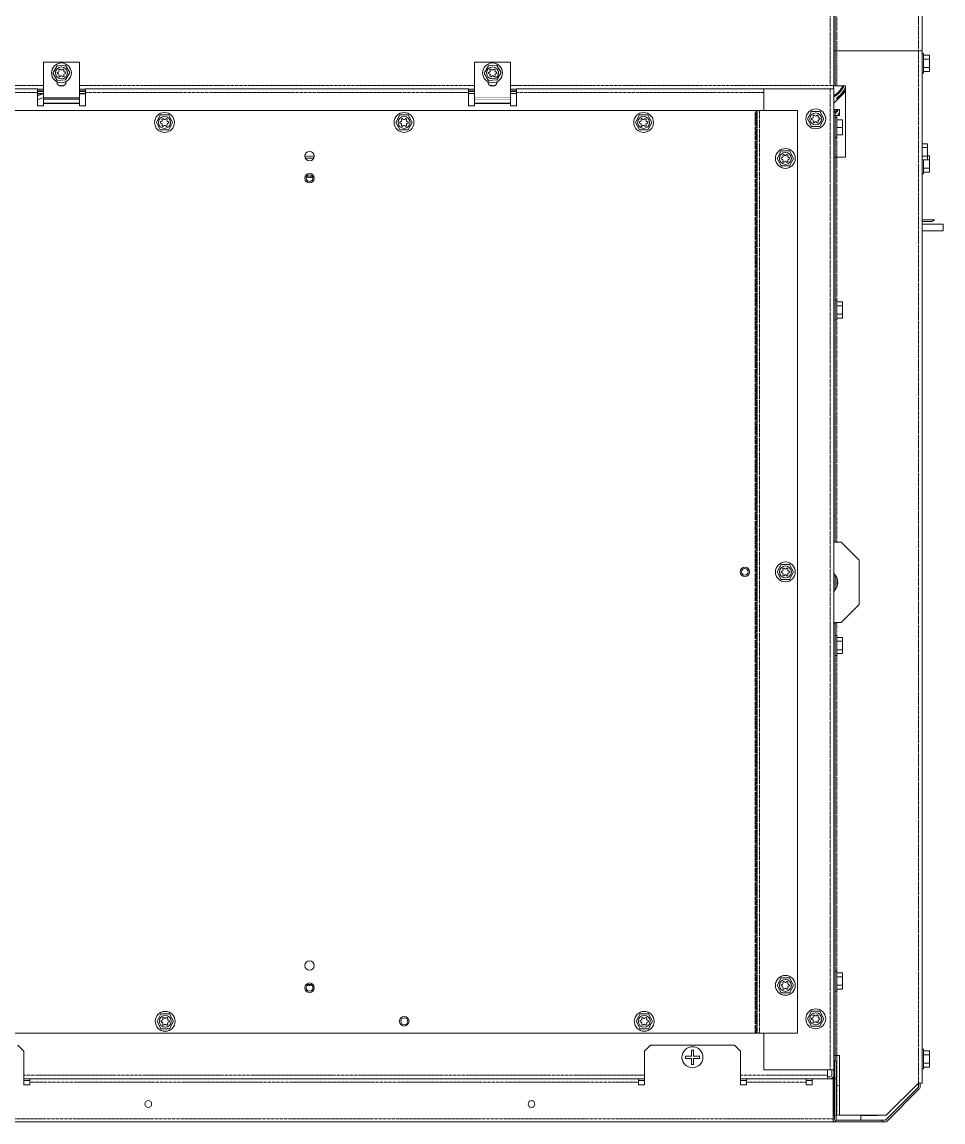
# Model space of a CAD drawing. Header units: millimetres. Extents: x 60499 to 556746, y 248297 to 497145.
# Drawn here: x 281040 to 297187, y 422627 to 441900 of the extents above; entities that cross this region are included whole.
import ezdxf

# ---------------------------------------------------------------- set-up
doc = ezdxf.new("R2010")
doc.units = ezdxf.units.MM
doc.linetypes.add('PHANTOM', pattern=[20, 10, -2, 2, -2, 2, -2])

msp = doc.modelspace()

# ---------------------------------------------------------------- linework, layer by layer
at = {"color": 7, "linetype": 'PHANTOM', "lineweight": 13, "ltscale": 0.03937}
for p, q in [((296759, 457817), (296759, 441393)), ((295327, 441393), (295327, 443842)), ((295210, 440787), (295210, 442222)), ((296759, 441393), (296759, 423310)), ((281417, 440787), (277976, 440787)), ((288976, 440787), (282047, 440787)), ((295210, 440787), (289605, 440787)), ((281312, 440665), (277976, 440665)), ((288871, 440665), (282152, 440665)), ((294046, 440665), (289710, 440665)), ((295209, 440728), (295209, 423541)), ((293891, 440350), (293891, 424181)), ((293910, 440350), (293910, 424181)), ((293929, 424181), (293929, 440350)), ((293971, 424181), (293971, 440350)), ((295327, 436996), (295327, 439530)), ((295327, 432784), (295327, 436711)), ((295327, 425239), (295327, 430833)), ((295327, 423794), (295327, 424953)), ((295323, 423794), (295323, 422741)), ((281072, 423448), (291956, 423448)), ((293635, 423448), (295160, 423448)), ((281177, 423326), (291851, 423326)), ((293740, 423326), (294790, 423326)), ((277481, 422683), (295259, 422683))]:
    msp.add_line(p, q, dxfattribs=at)
at = {"color": 7, "lineweight": 13, "ltscale": 0.03937}
for p, q in [((296821, 457817), (296821, 441492)), ((295272, 440784), (295272, 442225)), ((295298, 441386), (295298, 442295)), ((295327, 441393), (296759, 441393)), ((296821, 441393), (296821, 423310)), ((295478, 439530), (295478, 440784)), ((281312, 440727), (277976, 440727)), ((288871, 440727), (282152, 440727)), ((294046, 440727), (289710, 440727)), ((294046, 440728), (295209, 440728)), ((295271, 440728), (295271, 423541)), ((278474, 440350), (293891, 440350)), ((293971, 440350), (294635, 440350)), ((294635, 440350), (294635, 424181)), ((295298, 440263), (295298, 439528)), ((295298, 433242), (295298, 439530)), ((295719, 431693), (295719, 432469)), ((295298, 423794), (295298, 431353)), ((278474, 424181), (293891, 424181)), ((293971, 424181), (294635, 424181)), ((293530, 423971), (292061, 423971)), ((295373, 423794), (295373, 422744)), ((295209, 423541), (294046, 423541)), ((281072, 423385), (291956, 423385)), ((281177, 423383), (291851, 423383)), ((293635, 423385), (295160, 423385)), ((293740, 423383), (294790, 423383)), ((295259, 422683), (295259, 423383)), ((295267, 423426), (295267, 422741)), ((296759, 423310), (296192, 422744)), ((296183, 422665), (296750, 423231)), ((296205, 422643), (296771, 423210)), ((295373, 422744), (296192, 422744)), ((277481, 422627), (295259, 422627)), ((295259, 422627), (296116, 422627)), ((295309, 422657), (296116, 422657))]:
    msp.add_line(p, q, dxfattribs=at)
at = {"color": 7, "lineweight": 13, "ltscale": 0.000762}
for p, q in [((295272, 441393), (295298, 441393)), ((296822, 441350), (296847, 441350)), ((296822, 441002), (296847, 441002)), ((295299, 440227), (295324, 440227)), ((295299, 439879), (295324, 439879)), ((296822, 439237), (296847, 439237)), ((295298, 437027), (295324, 437027)), ((295298, 436680), (295324, 436680)), ((295298, 431149), (295324, 431149)), ((295298, 430802), (295324, 430802)), ((295298, 425270), (295324, 425270)), ((295298, 424922), (295324, 424922)), ((296822, 423904), (296847, 423904)), ((296822, 423557), (296847, 423557))]:
    msp.add_line(p, q, dxfattribs=at)
at = {"color": 7, "lineweight": 13, "ltscale": 0.018125}
msp.add_line((295298, 440784), (295298, 441393), dxfattribs=at)
at = {"color": 7, "lineweight": 13, "ltscale": 0.000873}
msp.add_line((295327, 441393), (295298, 441393), dxfattribs=at)
at = {"color": 7, "linetype": 'PHANTOM', "lineweight": 13, "ltscale": 0.018125}
msp.add_line((295327, 440784), (295327, 441393), dxfattribs=at)
at = {"color": 7, "lineweight": 13, "ltscale": 0.001865}
for p, q in [((296759, 441393), (296821, 441393)), ((281312, 440727), (281312, 440665)), ((282152, 440727), (282152, 440665)), ((288871, 440727), (288871, 440665)), ((289710, 440727), (289710, 440665)), ((295209, 440728), (295271, 440728)), ((295160, 423385), (295160, 423448)), ((295209, 423541), (295271, 423541)), ((296821, 423310), (296759, 423310))]:
    msp.add_line(p, q, dxfattribs=at)
at = {"color": 7, "lineweight": 13, "ltscale": 0.0025}
for p, q in [((296821, 441408), (296821, 441492)), ((296821, 441492), (296821, 441408))]:
    msp.add_line(p, q, dxfattribs=at)
at = {"color": 7, "lineweight": 13, "ltscale": 0.000936}
msp.add_line((296821, 441492), (296821, 441460), dxfattribs=at)
at = {"color": 7, "lineweight": 13, "ltscale": 0.00065}
for p, q in [((296821, 441386), (296821, 441408)), ((296821, 441408), (296821, 441386)), ((295345, 440368), (295345, 440346))]:
    msp.add_line(p, q, dxfattribs=at)
at = {"color": 7, "lineweight": 13, "ltscale": 3e-06}
msp.add_line((296821, 441386), (296821, 441386), dxfattribs=at)
at = {"color": 7, "lineweight": 13, "ltscale": 0.018535}
for p, q in [((281417, 441195), (281417, 440572)), ((282047, 441195), (282047, 440572))]:
    msp.add_line(p, q, dxfattribs=at)
at = {"color": 7, "lineweight": 13, "ltscale": 0.01875}
for p, q in [((281417, 441195), (282047, 441195)), ((288976, 441195), (289605, 441195))]:
    msp.add_line(p, q, dxfattribs=at)
at = {"color": 7, "lineweight": 13, "ltscale": 0.018546}
for p, q in [((288976, 441195), (288976, 440572)), ((289605, 441195), (289605, 440572))]:
    msp.add_line(p, q, dxfattribs=at)
at = {"color": 7, "lineweight": 13, "ltscale": 1.3e-05}
for p, q in [((296822, 441324), (296821, 441324)), ((296822, 441282), (296821, 441282)), ((296822, 441281), (296821, 441281)), ((296821, 441245), (296822, 441245)), ((296822, 441176), (296821, 441176)), ((296821, 441155), (296822, 441155)), ((296822, 441101), (296821, 441101)), ((296822, 441071), (296821, 441071)), ((296821, 441065), (296822, 441065)), ((296822, 441028), (296821, 441028)), ((296822, 439411), (296821, 439411)), ((296821, 439390), (296822, 439390)), ((296822, 439336), (296821, 439336)), ((296822, 439306), (296821, 439306)), ((296821, 439300), (296822, 439300)), ((296822, 439263), (296821, 439263)), ((296822, 423878), (296821, 423878)), ((296822, 423836), (296821, 423836)), ((296822, 423835), (296821, 423835)), ((296821, 423799), (296822, 423799)), ((296822, 423730), (296821, 423730)), ((296821, 423709), (296822, 423709)), ((296822, 423656), (296821, 423656)), ((296822, 423626), (296821, 423626)), ((296821, 423620), (296822, 423620)), ((296822, 423583), (296821, 423583))]:
    msp.add_line(p, q, dxfattribs=at)
at = {"color": 7, "lineweight": 13, "ltscale": 0.001516}
for p, q in [((296822, 441350), (296822, 441299)), ((296822, 441053), (296822, 441002)), ((295299, 440227), (295299, 440176)), ((295299, 439930), (295299, 439879)), ((296822, 439288), (296822, 439237)), ((295298, 437027), (295298, 436976)), ((295298, 436730), (295298, 436680)), ((295298, 431149), (295298, 431098)), ((295298, 430853), (295298, 430802)), ((295298, 425270), (295298, 425219)), ((295298, 424973), (295298, 424922)), ((296822, 423904), (296822, 423853)), ((296822, 423607), (296822, 423557))]:
    msp.add_line(p, q, dxfattribs=at)
at = {"color": 7, "lineweight": 13, "ltscale": 0.003659}
for p, q in [((296822, 441299), (296822, 441176)), ((296822, 441176), (296822, 441053)), ((295299, 440176), (295299, 440053)), ((295299, 440053), (295299, 439930)), ((296822, 439411), (296822, 439288)), ((295298, 436976), (295298, 436853)), ((295298, 436853), (295298, 436730)), ((295298, 431098), (295298, 430975)), ((295298, 430975), (295298, 430853)), ((295298, 425219), (295298, 425096)), ((295298, 425096), (295298, 424973)), ((296822, 423853), (296822, 423730)), ((296822, 423730), (296822, 423607))]:
    msp.add_line(p, q, dxfattribs=at)
at = {"color": 7, "lineweight": 13, "ltscale": 0.005175}
for p, q in [((296847, 441350), (296847, 441176)), ((296847, 441002), (296847, 441176)), ((296847, 439411), (296847, 439237)), ((295324, 437027), (295324, 436853)), ((295324, 436680), (295324, 436853)), ((295324, 431149), (295324, 430975)), ((295324, 430802), (295324, 430975)), ((295324, 425270), (295324, 425096)), ((295324, 424922), (295324, 425096)), ((296847, 423904), (296847, 423730)), ((296847, 423557), (296847, 423730))]:
    msp.add_line(p, q, dxfattribs=at)
at = {"color": 7, "lineweight": 13, "ltscale": 0.003}
for p, q in [((296847, 441319), (296948, 441319)), ((296847, 441250), (296948, 441250)), ((296847, 441102), (296948, 441102)), ((296847, 441033), (296948, 441033)), ((295324, 440184), (295425, 440184)), ((295324, 440053), (295425, 440053)), ((295324, 439922), (295425, 439922)), ((296847, 439337), (296948, 439337)), ((296847, 439268), (296948, 439268)), ((295324, 436996), (295425, 436996)), ((295324, 436927), (295425, 436927)), ((295324, 436779), (295425, 436779)), ((295324, 436711), (295425, 436711)), ((295324, 431118), (295425, 431118)), ((295324, 431049), (295425, 431049)), ((295324, 430901), (295425, 430901)), ((295324, 430833), (295425, 430833)), ((295324, 425239), (295425, 425239)), ((295324, 425170), (295425, 425170)), ((295324, 425022), (295425, 425022)), ((295324, 424953), (295425, 424953)), ((296847, 423873), (296948, 423873)), ((296847, 423804), (296948, 423804)), ((296847, 423656), (296948, 423656)), ((296847, 423588), (296948, 423588))]:
    msp.add_line(p, q, dxfattribs=at)
at = {"color": 7, "lineweight": 13, "ltscale": 0.002048}
for p, q in [((296948, 441319), (296948, 441250)), ((296948, 441102), (296948, 441033)), ((296915, 439768), (296915, 439700)), ((296915, 439552), (296915, 439483)), ((296948, 439553), (296948, 439485)), ((296948, 439337), (296948, 439268)), ((295425, 436996), (295425, 436927)), ((295425, 436779), (295425, 436711)), ((295425, 431118), (295425, 431049)), ((295425, 430901), (295425, 430833)), ((295425, 425239), (295425, 425170)), ((295425, 425022), (295425, 424953)), ((296948, 423873), (296948, 423804)), ((296948, 423656), (296948, 423588))]:
    msp.add_line(p, q, dxfattribs=at)
at = {"color": 7, "lineweight": 13, "ltscale": 0.004405}
for p, q in [((296948, 441250), (296948, 441102)), ((281658, 441130), (281582, 441003)), ((281582, 441003), (281659, 440877)), ((281806, 441140), (281658, 441130)), ((281882, 441013), (281806, 441140)), ((281806, 440886), (281882, 441013)), ((289216, 441130), (289140, 441004)), ((289140, 441004), (289217, 440877)), ((289364, 441140), (289216, 441130)), ((289441, 441013), (289364, 441140)), ((289365, 440886), (289441, 441013)), ((281659, 440877), (281806, 440886)), ((289217, 440877), (289365, 440886)), ((283465, 440271), (283397, 440140)), ((283613, 440271), (283465, 440271)), ((283682, 440140), (283613, 440271)), ((287664, 440271), (287596, 440140)), ((287812, 440271), (287664, 440271)), ((287881, 440140), (287812, 440271)), ((291864, 440271), (291795, 440140)), ((292012, 440271), (291864, 440271)), ((292080, 440140), (292012, 440271)), ((294882, 440333), (294813, 440202)), ((295030, 440333), (294882, 440333)), ((295099, 440202), (295030, 440333)), ((283397, 440140), (283465, 440009)), ((283613, 440009), (283682, 440140)), ((287596, 440140), (287664, 440009)), ((287812, 440009), (287881, 440140)), ((291795, 440140), (291864, 440009)), ((292012, 440009), (292080, 440140)), ((294813, 440202), (294882, 440071)), ((294882, 440071), (295030, 440071)), ((295030, 440071), (295099, 440202)), ((283465, 440009), (283613, 440009)), ((287664, 440009), (287812, 440009)), ((291864, 440009), (292012, 440009)), ((294349, 439641), (294281, 439510)), ((294497, 439641), (294349, 439641)), ((294566, 439510), (294497, 439641)), ((296915, 439700), (296915, 439552)), ((294281, 439510), (294349, 439379)), ((294497, 439379), (294566, 439510)), ((296948, 439485), (296948, 439337)), ((294349, 439379), (294497, 439379)), ((295425, 436927), (295425, 436779)), ((294349, 432396), (294281, 432265)), ((294497, 432396), (294349, 432396)), ((294566, 432265), (294497, 432396)), ((294281, 432265), (294349, 432134)), ((294349, 432134), (294497, 432134)), ((294497, 432134), (294566, 432265)), ((295425, 431049), (295425, 430901)), ((295425, 425170), (295425, 425022)), ((294349, 425152), (294281, 425021)), ((294281, 425021), (294349, 424890)), ((294497, 425152), (294349, 425152)), ((294566, 425021), (294497, 425152)), ((294497, 424890), (294566, 425021)), ((294349, 424890), (294497, 424890)), ((283477, 424522), (283408, 424391)), ((283625, 424522), (283477, 424522)), ((283694, 424391), (283625, 424522)), ((291875, 424522), (291806, 424391)), ((292023, 424522), (291875, 424522)), ((292092, 424391), (292023, 424522)), ((294882, 424566), (294813, 424435)), ((294813, 424435), (294882, 424304)), ((295030, 424566), (294882, 424566)), ((295099, 424435), (295030, 424566)), ((295030, 424304), (295099, 424435)), ((283408, 424391), (283477, 424260)), ((283477, 424260), (283625, 424260)), ((283625, 424260), (283694, 424391)), ((291806, 424391), (291875, 424260)), ((291875, 424260), (292023, 424260)), ((292023, 424260), (292092, 424391)), ((294882, 424304), (295030, 424304)), ((296948, 423804), (296948, 423656))]:
    msp.add_line(p, q, dxfattribs=at)
at = {"color": 7, "linetype": 'PHANTOM', "lineweight": 13, "ltscale": 0.002525}
msp.add_line((281774, 440787), (281690, 440787), dxfattribs=at)
at = {"color": 7, "linetype": 'PHANTOM', "lineweight": 13, "ltscale": 0.002512}
msp.add_line((289333, 440787), (289248, 440787), dxfattribs=at)
at = {"color": 7, "lineweight": 13, "ltscale": 0.001781}
for p, q in [((295210, 440787), (295269, 440783)), ((296758, 423250), (296758, 423310))]:
    msp.add_line(p, q, dxfattribs=at)
at = {"color": 7, "lineweight": 13, "ltscale": 7.6e-05}
msp.add_line((295269, 440783), (295269, 440785), dxfattribs=at)
at = {"color": 7, "lineweight": 13, "ltscale": 0.000852}
msp.add_line((295298, 440784), (295269, 440784), dxfattribs=at)
at = {"color": 7, "lineweight": 13, "ltscale": 4.8e-05}
msp.add_line((295269, 440784), (295271, 440784), dxfattribs=at)
at = {"color": 7, "lineweight": 13, "ltscale": 0.001639}
msp.add_line((295269, 440783), (295269, 440728), dxfattribs=at)
at = {"color": 7, "lineweight": 13, "ltscale": 4.2e-05}
msp.add_line((295272, 440784), (295271, 440784), dxfattribs=at)
at = {"color": 7, "lineweight": 13, "ltscale": 0.000865}
msp.add_line((295327, 440784), (295298, 440784), dxfattribs=at)
at = {"color": 7, "lineweight": 13, "ltscale": 1e-05}
for p, q in [((295298, 440784), (295298, 440784)), ((295298, 433242), (295298, 433242)), ((295298, 431353), (295298, 431353))]:
    msp.add_line(p, q, dxfattribs=at)
at = {"color": 7, "lineweight": 13, "ltscale": 0.004475}
for p, q in [((295327, 440784), (295478, 440784)), ((295478, 439530), (295327, 439530))]:
    msp.add_line(p, q, dxfattribs=at)
at = {"color": 7, "lineweight": 13, "ltscale": 0.003125}
for p, q in [((281417, 440725), (281312, 440725)), ((281417, 440694), (281312, 440694)), ((281417, 440681), (281312, 440681)), ((281312, 440647), (281417, 440647)), ((282152, 440725), (282047, 440725)), ((282152, 440694), (282047, 440694)), ((282152, 440681), (282047, 440681)), ((282047, 440647), (282152, 440647)), ((282152, 440641), (282047, 440641)), ((288976, 440725), (288871, 440725)), ((288871, 440694), (288976, 440694)), ((288976, 440681), (288871, 440681)), ((288871, 440647), (288976, 440647)), ((289710, 440725), (289605, 440725)), ((289605, 440694), (289710, 440694)), ((289710, 440681), (289605, 440681)), ((289605, 440647), (289710, 440647)), ((281417, 440433), (281312, 440433)), ((282152, 440433), (282047, 440433)), ((288871, 440433), (288976, 440433)), ((289605, 440433), (289710, 440433)), ((295373, 440263), (295373, 440368)), ((292777, 423779), (292777, 423884)), ((292814, 423884), (292814, 423779)), ((292672, 423779), (292777, 423779)), ((292777, 423742), (292672, 423742)), ((292777, 423637), (292777, 423742)), ((292814, 423779), (292919, 423779)), ((292919, 423742), (292814, 423742)), ((292814, 423742), (292814, 423637)), ((281177, 423354), (281072, 423354)), ((281177, 423278), (281072, 423278)), ((291956, 423354), (291851, 423354)), ((291956, 423278), (291851, 423278)), ((293740, 423354), (293635, 423354)), ((293740, 423278), (293635, 423278)), ((294895, 423354), (294790, 423354)), ((294895, 423278), (294895, 423383))]:
    msp.add_line(p, q, dxfattribs=at)
at = {"color": 7, "lineweight": 13, "ltscale": 0.006885}
for p, q in [((281312, 440665), (281312, 440433)), ((282152, 440665), (282152, 440433)), ((288871, 440665), (288871, 440433)), ((289710, 440665), (289710, 440433))]:
    msp.add_line(p, q, dxfattribs=at)
at = {"color": 7, "lineweight": 13, "ltscale": 0.001068}
msp.add_line((281348, 440641), (281312, 440641), dxfattribs=at)
at = {"color": 7, "lineweight": 13, "ltscale": 0.002972}
msp.add_line((281405, 440641), (281312, 440604), dxfattribs=at)
msp.add_line((281405, 440641), (281312, 440604), dxfattribs=at)
at = {"color": 7, "lineweight": 13, "ltscale": 0.002057}
msp.add_line((281417, 440641), (281348, 440641), dxfattribs=at)
at = {"color": 7, "lineweight": 13, "ltscale": 0.01125}
msp.add_line((294046, 440350), (294046, 440728), dxfattribs=at)
at = {"color": 7, "lineweight": 13, "ltscale": 0.004394}
msp.add_line((295373, 440578), (295478, 440682), dxfattribs=at)
at = {"color": 7, "lineweight": 13, "ltscale": 0.00337}
msp.add_line((281417, 440578), (281312, 440536), dxfattribs=at)
at = {"color": 7, "lineweight": 13, "ltscale": 0.000638}
for p, q in [((281417, 440572), (281417, 440550)), ((282047, 440572), (282047, 440550)), ((288976, 440572), (288976, 440550)), ((289605, 440572), (289605, 440550))]:
    msp.add_line(p, q, dxfattribs=at)
at = {"color": 7, "linetype": 'PHANTOM', "lineweight": 13, "ltscale": 0.01875}
for p, q in [((282047, 440572), (281417, 440572)), ((282047, 440550), (281417, 440550)), ((281417, 440480), (282047, 440480)), ((281417, 440470), (282047, 440470)), ((289605, 440572), (288976, 440572)), ((289605, 440550), (288976, 440550)), ((288976, 440480), (289605, 440480)), ((288976, 440470), (289605, 440470))]:
    msp.add_line(p, q, dxfattribs=at)
at = {"color": 7, "lineweight": 13, "ltscale": 0.002087}
for p, q in [((281417, 440550), (281417, 440480)), ((282047, 440550), (282047, 440480)), ((288976, 440550), (288976, 440480)), ((289605, 440550), (289605, 440480))]:
    msp.add_line(p, q, dxfattribs=at)
at = {"color": 7, "lineweight": 13, "ltscale": 0.000299}
for p, q in [((281417, 440470), (281417, 440480)), ((282047, 440470), (282047, 440480)), ((288976, 440470), (288976, 440480)), ((289605, 440470), (289605, 440480))]:
    msp.add_line(p, q, dxfattribs=at)
at = {"color": 7, "lineweight": 13, "ltscale": 0.001096}
for p, q in [((281417, 440470), (281417, 440433)), ((282047, 440433), (282047, 440470)), ((288976, 440433), (288976, 440470)), ((289605, 440470), (289605, 440433))]:
    msp.add_line(p, q, dxfattribs=at)
at = {"color": 7, "lineweight": 13, "ltscale": 0.004293}
msp.add_line((295373, 440578), (295271, 440476), dxfattribs=at)
at = {"color": 7, "linetype": 'PHANTOM', "lineweight": 13, "ltscale": 0.001347}
msp.add_line((295328, 440533), (295328, 440579), dxfattribs=at)
at = {"color": 7, "lineweight": 13, "ltscale": 0.000557}
msp.add_line((295345, 440570), (295328, 440579), dxfattribs=at)
at = {"color": 7, "lineweight": 13, "ltscale": 0.000593}
msp.add_line((295345, 440570), (295345, 440550), dxfattribs=at)
at = {"color": 7, "lineweight": 13, "ltscale": 0.000548}
for p, q in [((293910, 440350), (293891, 440350)), ((293910, 424181), (293891, 424181))]:
    msp.add_line(p, q, dxfattribs=at)
at = {"color": 7, "lineweight": 13, "ltscale": 0.000591}
for p, q in [((293910, 440350), (293929, 440350)), ((293910, 424181), (293929, 424181))]:
    msp.add_line(p, q, dxfattribs=at)
at = {"color": 7, "lineweight": 13, "ltscale": 0.001248}
for p, q in [((293929, 440350), (293971, 440350)), ((293929, 424181), (293971, 424181))]:
    msp.add_line(p, q, dxfattribs=at)
at = {"color": 7, "lineweight": 13, "ltscale": 0.003035}
msp.add_line((295373, 440368), (295271, 440368), dxfattribs=at)
at = {"color": 7, "linetype": 'PHANTOM', "lineweight": 13, "ltscale": 0.001706}
msp.add_line((295271, 440346), (295328, 440346), dxfattribs=at)
at = {"color": 7, "lineweight": 13, "ltscale": 0.001706}
msp.add_line((295328, 440330), (295271, 440330), dxfattribs=at)
at = {"color": 7, "linetype": 'PHANTOM', "lineweight": 13, "ltscale": 0.000869}
for p, q in [((295271, 440317), (295300, 440317)), ((295300, 440284), (295271, 440284))]:
    msp.add_line(p, q, dxfattribs=at)
at = {"color": 7, "lineweight": 13, "ltscale": 0.00081}
msp.add_line((295271, 440263), (295298, 440263), dxfattribs=at)
at = {"color": 7, "lineweight": 13, "ltscale": 0.000775}
msp.add_line((295298, 440263), (295324, 440263), dxfattribs=at)
at = {"color": 7, "linetype": 'PHANTOM', "lineweight": 13, "ltscale": 0.000389}
msp.add_line((295300, 440317), (295300, 440330), dxfattribs=at)
at = {"color": 7, "linetype": 'PHANTOM', "lineweight": 13, "ltscale": 0.000981}
msp.add_line((295300, 440284), (295300, 440317), dxfattribs=at)
at = {"color": 7, "lineweight": 13, "ltscale": 0.000269}
msp.add_line((295317, 440330), (295317, 440321), dxfattribs=at)
at = {"color": 7, "linetype": 'PHANTOM', "lineweight": 13, "ltscale": 0.00235}
msp.add_line((295324, 440263), (295324, 440184), dxfattribs=at)
at = {"color": 7, "lineweight": 13, "ltscale": 0.00145}
for p, q in [((295373, 440263), (295324, 440263)), ((281072, 423278), (281072, 423326)), ((281177, 423326), (281177, 423278)), ((291851, 423278), (291851, 423326)), ((291956, 423326), (291956, 423278)), ((293635, 423278), (293635, 423326)), ((293740, 423326), (293740, 423278)), ((294790, 423326), (294790, 423278)), ((295285, 422683), (295285, 422732)), ((295315, 422683), (295315, 422732))]:
    msp.add_line(p, q, dxfattribs=at)
at = {"color": 7, "lineweight": 13, "ltscale": 0.01035}
msp.add_line((295324, 440227), (295324, 439879), dxfattribs=at)
at = {"color": 7, "linetype": 'PHANTOM', "lineweight": 13, "ltscale": 0.00065}
msp.add_line((295328, 440346), (295328, 440368), dxfattribs=at)
at = {"color": 7, "linetype": 'PHANTOM', "lineweight": 13, "ltscale": 0.000492}
for q in [(295328, 440330), (295345, 440346)]:
    msp.add_line((295328, 440346), q, dxfattribs=at)
at = {"color": 7, "linetype": 'PHANTOM', "lineweight": 13, "ltscale": 0.002128}
msp.add_line((295341, 440263), (295373, 440327), dxfattribs=at)
at = {"color": 7, "lineweight": 13, "ltscale": 0.000909}
msp.add_line((295373, 440290), (295359, 440263), dxfattribs=at)
at = {"color": 7, "lineweight": 13, "ltscale": 1.2e-05}
for p, q in [((295299, 440201), (295298, 440201)), ((295299, 440159), (295298, 440159)), ((295299, 440158), (295298, 440158)), ((295298, 440122), (295299, 440122)), ((295299, 440053), (295298, 440053)), ((295298, 440032), (295299, 440032)), ((295299, 439978), (295298, 439978)), ((295299, 439949), (295298, 439949)), ((295298, 439942), (295299, 439942)), ((295299, 439905), (295298, 439905)), ((296821, 439479), (296822, 439479)), ((295298, 437001), (295298, 437001)), ((295298, 436959), (295298, 436959)), ((295298, 436958), (295298, 436958)), ((295298, 436922), (295298, 436922)), ((295298, 436853), (295298, 436853)), ((295298, 436832), (295298, 436832)), ((295298, 436779), (295298, 436779)), ((295298, 436749), (295298, 436749)), ((295298, 436743), (295298, 436743)), ((295298, 436706), (295298, 436706)), ((295298, 431123), (295298, 431123)), ((295298, 431081), (295298, 431081)), ((295298, 431080), (295298, 431080)), ((295298, 431044), (295298, 431044)), ((295298, 430975), (295298, 430975)), ((295298, 430954), (295298, 430954)), ((295298, 430901), (295298, 430901)), ((295298, 430871), (295298, 430871)), ((295298, 430865), (295298, 430865)), ((295298, 430828), (295298, 430828)), ((295298, 425244), (295298, 425244)), ((295298, 425202), (295298, 425202)), ((295298, 425200), (295298, 425200)), ((295298, 425165), (295298, 425165)), ((295298, 425096), (295298, 425096)), ((295298, 425075), (295298, 425075)), ((295298, 425021), (295298, 425021)), ((295298, 424991), (295298, 424991)), ((295298, 424985), (295298, 424985)), ((295298, 424948), (295298, 424948))]:
    msp.add_line(p, q, dxfattribs=at)
at = {"color": 7, "lineweight": 13, "ltscale": 0.0039}
for p, q in [((295425, 440184), (295425, 440053)), ((295425, 440053), (295425, 439922))]:
    msp.add_line(p, q, dxfattribs=at)
at = {"color": 7, "linetype": 'PHANTOM', "lineweight": 13, "ltscale": 0.011675}
msp.add_line((295324, 439922), (295324, 439530), dxfattribs=at)
at = {"color": 7, "lineweight": 13, "ltscale": 0.002785}
for p, q in [((296821, 439768), (296915, 439768)), ((296821, 439700), (296915, 439700)), ((296821, 439552), (296915, 439552)), ((296821, 439483), (296915, 439483))]:
    msp.add_line(p, q, dxfattribs=at)
at = {"color": 7, "linetype": 'PHANTOM', "lineweight": 13, "ltscale": 0.0049}
msp.add_line((286001, 439552), (286165, 439552), dxfattribs=at)
at = {"color": 7, "lineweight": 13, "ltscale": 0.004301}
msp.add_line((286011, 439512), (286155, 439512), dxfattribs=at)
at = {"color": 7, "lineweight": 13, "ltscale": 0.000793}
for p, q in [((295298, 439530), (295271, 439530)), ((295298, 433242), (295271, 433242)), ((295298, 431353), (295271, 431353)), ((295298, 423794), (295271, 423794))]:
    msp.add_line(p, q, dxfattribs=at)
at = {"color": 7, "lineweight": 13, "ltscale": 0.000857}
msp.add_line((295327, 439530), (295298, 439530), dxfattribs=at)
at = {"color": 7, "lineweight": 13, "ltscale": 1.8e-05}
msp.add_line((295298, 439528), (295298, 439528), dxfattribs=at)
at = {"color": 7, "lineweight": 13, "ltscale": 0.002149}
for p, q in [((296822, 439483), (296822, 439411)), ((296847, 439411), (296847, 439483))]:
    msp.add_line(p, q, dxfattribs=at)
at = {"color": 7, "lineweight": 13, "ltscale": 0.00099}
for p, q in [((296915, 439553), (296948, 439553)), ((296915, 439485), (296948, 439485))]:
    msp.add_line(p, q, dxfattribs=at)
at = {"color": 7, "linetype": 'PHANTOM', "lineweight": 13, "ltscale": 0.003401}
msp.add_line((286026, 439177), (286140, 439177), dxfattribs=at)
at = {"color": 7, "linetype": 'PHANTOM', "lineweight": 13, "ltscale": 0.003112}
msp.add_line((286031, 439190), (286135, 439190), dxfattribs=at)
at = {"color": 7, "lineweight": 13, "ltscale": 0.006413}
msp.add_line((297037, 438435), (296821, 438435), dxfattribs=at)
at = {"color": 7, "lineweight": 13, "ltscale": 0.005041}
msp.add_line((296991, 438407), (296821, 438407), dxfattribs=at)
at = {"color": 7, "lineweight": 13, "ltscale": 0.010885}
for p, q in [((297187, 438360), (296821, 438360)), ((297187, 438241), (296821, 438241))]:
    msp.add_line(p, q, dxfattribs=at)
at = {"color": 7, "lineweight": 13, "ltscale": 0.001604}
msp.add_line((297037, 438435), (296991, 438407), dxfattribs=at)
at = {"color": 7, "lineweight": 13, "ltscale": 0.003543}
msp.add_line((297187, 438360), (297187, 438241), dxfattribs=at)
at = {"color": 7, "lineweight": 13, "ltscale": 0.013627}
for p, q in [((295272, 432784), (295272, 433242)), ((295298, 432784), (295298, 433242))]:
    msp.add_line(p, q, dxfattribs=at)
at = {"color": 7, "lineweight": 13, "ltscale": 0.003965}
for p, q in [((295404, 432784), (295271, 432784)), ((295271, 431379), (295404, 431379))]:
    msp.add_line(p, q, dxfattribs=at)
at = {"color": 7, "lineweight": 13, "ltscale": 0.013258}
for p, q in [((295719, 432469), (295404, 432784)), ((295404, 431379), (295719, 431693))]:
    msp.add_line(p, q, dxfattribs=at)
at = {"color": 7, "lineweight": 13, "ltscale": 0.009292}
msp.add_line((295272, 431925), (295272, 432238), dxfattribs=at)
at = {"color": 7, "lineweight": 13, "ltscale": 0.007599}
msp.add_line((295298, 431954), (295298, 432209), dxfattribs=at)
at = {"color": 7, "linetype": 'PHANTOM', "lineweight": 13, "ltscale": 0.004518}
msp.add_line((295327, 432006), (295327, 432157), dxfattribs=at)
at = {"color": 7, "lineweight": 13, "ltscale": 0.000773}
for p, q in [((295272, 431353), (295272, 431379)), ((295298, 431353), (295298, 431379))]:
    msp.add_line(p, q, dxfattribs=at)
at = {"color": 7, "linetype": 'PHANTOM', "lineweight": 13, "ltscale": 0.007748}
msp.add_line((295327, 431118), (295327, 431379), dxfattribs=at)
at = {"color": 7, "linetype": 'PHANTOM', "lineweight": 13, "ltscale": 0.002724}
msp.add_line((286129, 425017), (286037, 425017), dxfattribs=at)
at = {"color": 7, "lineweight": 13, "ltscale": 0.019057}
msp.add_line((294046, 423541), (294046, 424181), dxfattribs=at)
at = {"color": 7, "lineweight": 13, "ltscale": 0.004419}
for p, q in [((281072, 423866), (280967, 423971)), ((292061, 423971), (291956, 423866)), ((293635, 423866), (293530, 423971))]:
    msp.add_line(p, q, dxfattribs=at)
at = {"color": 7, "lineweight": 13, "ltscale": 0.014375}
for p, q in [((281072, 423383), (281072, 423866)), ((291956, 423866), (291956, 423383)), ((293635, 423383), (293635, 423866))]:
    msp.add_line(p, q, dxfattribs=at)
at = {"color": 7, "lineweight": 13, "ltscale": 0.001125}
for p, q in [((292777, 423884), (292814, 423884)), ((292814, 423637), (292777, 423637))]:
    msp.add_line(p, q, dxfattribs=at)
at = {"color": 7, "lineweight": 13, "ltscale": 0.000563}
for p, q in [((292672, 423761), (292672, 423779)), ((292672, 423742), (292672, 423761)), ((292919, 423779), (292919, 423761)), ((292919, 423761), (292919, 423742))]:
    msp.add_line(p, q, dxfattribs=at)
at = {"color": 7, "lineweight": 13, "ltscale": 0.009375}
for p, q in [((295285, 423698), (295285, 423383)), ((295315, 423698), (295315, 423383))]:
    msp.add_line(p, q, dxfattribs=at)
at = {"color": 7, "lineweight": 13, "ltscale": 0.0009}
for p, q in [((295315, 423698), (295285, 423698)), ((295315, 423383), (295285, 423383)), ((295315, 422732), (295285, 422732)), ((296116, 422657), (296116, 422627))]:
    msp.add_line(p, q, dxfattribs=at)
at = {"color": 7, "lineweight": 13, "ltscale": 0.002875}
msp.add_line((295297, 423794), (295297, 423698), dxfattribs=at)
at = {"color": 7, "lineweight": 13, "ltscale": 0.000875}
msp.add_line((295327, 423794), (295298, 423794), dxfattribs=at)
at = {"color": 7, "lineweight": 13, "ltscale": 0.00135}
msp.add_line((295373, 423794), (295327, 423794), dxfattribs=at)
at = {"color": 7, "lineweight": 13, "ltscale": 0.002778}
for p, q in [((295160, 423541), (295160, 423448)), ((295238, 423541), (295238, 423448)), ((295271, 423541), (295271, 423448))]:
    msp.add_line(p, q, dxfattribs=at)
at = {"color": 7, "lineweight": 13, "ltscale": 0.001675}
for p, q in [((281072, 423326), (281072, 423383)), ((281177, 423326), (281177, 423383)), ((291851, 423326), (291851, 423383)), ((291956, 423383), (291956, 423326)), ((293635, 423326), (293635, 423383)), ((293740, 423326), (293740, 423383)), ((294790, 423326), (294790, 423383)), ((295259, 422627), (295259, 422683))]:
    msp.add_line(p, q, dxfattribs=at)
at = {"color": 7, "lineweight": 13, "ltscale": 7.7e-05}
for p, q in [((286885, 423385), (286885, 423383)), ((286885, 423383), (286885, 423385)), ((286911, 423383), (286911, 423385)), ((286921, 423385), (286921, 423383)), ((286921, 423383), (286921, 423385)), ((286930, 423385), (286930, 423383)), ((286930, 423383), (286930, 423385)), ((286932, 423383), (286932, 423385)), ((286988, 423385), (286988, 423383)), ((286988, 423383), (286988, 423385)), ((286988, 423383), (286988, 423385))]:
    msp.add_line(p, q, dxfattribs=at)
at = {"color": 7, "lineweight": 13, "ltscale": 1.1e-05}
msp.add_line((286887, 423383), (286886, 423383), dxfattribs=at)
at = {"color": 7, "lineweight": 13, "ltscale": 6e-05}
msp.add_line((286887, 423384), (286889, 423385), dxfattribs=at)
at = {"color": 7, "lineweight": 13, "ltscale": 3.8e-05}
msp.add_line((286887, 423383), (286887, 423384), dxfattribs=at)
at = {"color": 7, "lineweight": 13, "ltscale": 9e-06}
msp.add_line((286887, 423383), (286887, 423383), dxfattribs=at)
at = {"color": 7, "lineweight": 13, "ltscale": 5e-05}
msp.add_line((286902, 423385), (286903, 423384), dxfattribs=at)
at = {"color": 7, "lineweight": 13, "ltscale": 4.7e-05}
msp.add_line((286903, 423384), (286904, 423383), dxfattribs=at)
at = {"color": 7, "lineweight": 13, "ltscale": 7.3e-05}
for p, q in [((286904, 423383), (286904, 423385)), ((286904, 423385), (286904, 423383))]:
    msp.add_line(p, q, dxfattribs=at)
at = {"color": 7, "lineweight": 13, "ltscale": 8e-05}
for p, q in [((290062, 423383), (290061, 423385)), ((290205, 423383), (290206, 423385)), ((290205, 423383), (290206, 423385))]:
    msp.add_line(p, q, dxfattribs=at)
at = {"color": 7, "lineweight": 13, "ltscale": 0.002625}
msp.add_line((294790, 423278), (294878, 423278), dxfattribs=at)
at = {"color": 7, "lineweight": 13, "ltscale": 0.0005}
msp.add_line((294878, 423278), (294895, 423278), dxfattribs=at)
at = {"color": 7, "lineweight": 13, "ltscale": 0.010825}
msp.add_line((295259, 423383), (294895, 423383), dxfattribs=at)
at = {"color": 7, "lineweight": 13, "ltscale": 0.001441}
for p, q in [((295160, 423419), (295209, 423419)), ((295160, 423385), (295209, 423385))]:
    msp.add_line(p, q, dxfattribs=at)
at = {"color": 7, "lineweight": 13, "ltscale": 0.00025}
msp.add_line((295267, 423354), (295259, 423354), dxfattribs=at)
at = {"color": 7, "linetype": 'PHANTOM', "lineweight": 13, "ltscale": 0.00025}
for p, q in [((295267, 423265), (295259, 423265)), ((295267, 422746), (295259, 422746))]:
    msp.add_line(p, q, dxfattribs=at)
at = {"color": 7, "lineweight": 13, "ltscale": 0.019375}
for p, q in [((295285, 422732), (295285, 423383)), ((295315, 422732), (295315, 423383))]:
    msp.add_line(p, q, dxfattribs=at)
at = {"color": 7, "linetype": 'PHANTOM', "lineweight": 13, "ltscale": 0.001715}
for p, q in [((295373, 423265), (295315, 423265)), ((295373, 422746), (295315, 422746))]:
    msp.add_line(p, q, dxfattribs=at)
at = {"color": 7, "lineweight": 13, "ltscale": 0.001806}
msp.add_line((296788, 423250), (296788, 423310), dxfattribs=at)
at = {"color": 7, "lineweight": 13, "ltscale": 0.000525}
msp.add_line((295267, 422741), (295285, 422741), dxfattribs=at)
at = {"color": 7, "lineweight": 13, "ltscale": 0.0026}
msp.add_line((295747, 422744), (295747, 422657), dxfattribs=at)
at = {"color": 7, "lineweight": 13, "ltscale": 0.008825}
msp.add_line((296044, 422741), (295747, 422741), dxfattribs=at)
at = {"color": 7, "lineweight": 13, "ltscale": 0.000141}
msp.add_line((296047, 422744), (296044, 422741), dxfattribs=at)
at = {"color": 7, "lineweight": 13, "ltscale": 0.013065}
msp.add_line((295747, 422657), (295309, 422657), dxfattribs=at)
at = {"color": 7, "lineweight": 13, "ltscale": 0.001456}
for p, q in [((296165, 422657), (296116, 422657)), ((296165, 422627), (296116, 422627))]:
    msp.add_line(p, q, dxfattribs=at)
at = {"color": 7, "lineweight": 13, "ltscale": 0.03937}
for points in [[(295210, 440787), (295251, 440786), (295271, 440784)], [(295314, 440306), (295310, 440298), (295300, 440284)]]:
    msp.add_lwpolyline(points, dxfattribs=at)
for centre, radius in [((281732, 441008), 174), ((289290, 441008), 174), ((281732, 441008), 105), ((289290, 441008), 105), ((283539, 440140), 174), ((283539, 440140), 105), ((287738, 440140), 174), ((287738, 440140), 105), ((291938, 440140), 174), ((291938, 440140), 105), ((294956, 440202), 174), ((294956, 440202), 105), ((286083, 439551), 82.3), ((294423, 439510), 174), ((294423, 439510), 105), ((286083, 439163), 82.3), ((286083, 439163), 58.8), ((293713, 432266), 82.3), ((293713, 432266), 58.8), ((294423, 432265), 174), ((294423, 432265), 105), ((286083, 425368), 82.3), ((294423, 425021), 174), ((286083, 424980), 82.3), ((286083, 424980), 58.8), ((294423, 425021), 105), ((294956, 424435), 174), ((283551, 424391), 174), ((283551, 424391), 105), ((287743, 424391), 82.5), ((287743, 424391), 58.8), ((291949, 424391), 174), ((291949, 424391), 105), ((294956, 424435), 105), ((283255, 422942), 58.8), ((289974, 422942), 58.8)]:
    msp.add_circle(centre, radius, dxfattribs=at)
for centre, radius, start, end in [((281670, 441007), 14.1, 92.3461, 270.2263), ((281668, 441043), 22.4, 272.3462, 30.2323), ((281670, 440970), 22.4, 332.3505, 90.2219), ((281700, 441062), 14.1, 32.3506, 210.2279), ((281730, 441081), 22.4, 212.3462, 330.2323), ((281762, 441063), 14.1, 332.3505, 150.2306), ((281794, 441046), 22.4, 152.3505, 270.2219), ((281796, 440973), 22.4, 92.3462, 210.2323), ((281795, 441010), 14.1, 272.3461, 90.2263), ((289228, 441007), 14.1, 92.3461, 270.2263), ((289227, 441043), 22.4, 272.3462, 30.2323), ((289228, 440971), 22.4, 332.3505, 90.2219), ((289258, 441062), 14.1, 32.3506, 210.2279), ((289289, 441081), 22.4, 212.3462, 330.2323), ((289320, 441063), 14.1, 332.3505, 150.2306), ((289353, 441046), 22.4, 152.3505, 270.2219), ((289354, 440973), 22.4, 92.3462, 210.2323), ((289353, 441010), 14.1, 272.3461, 90.2263), ((281732, 440858), 82.3, 181.9667, 358.0334), ((281702, 440954), 14.1, 152.3505, 330.2306), ((281734, 440935), 22.4, 32.3462, 150.2323), ((281765, 440955), 14.1, 212.3506, 30.2279), ((289290, 440858), 82.3, 181.9667, 358.0334), ((289260, 440954), 14.1, 152.3505, 330.2306), ((289292, 440936), 22.4, 32.3462, 150.2323), ((289323, 440955), 14.1, 212.3506, 30.2279), ((295105, 440917), 364, 297.1347, 338.5809), ((295105, 440917), 422, 304.6546, 332.0023), ((283508, 440194), 14.1, 31.0612, 208.9414), ((283571, 440194), 14.1, 331.0569, 148.937), ((287707, 440194), 14.1, 31.0612, 208.9414), ((287770, 440194), 14.1, 331.0569, 148.937), ((291906, 440194), 14.1, 31.0612, 208.9414), ((291969, 440194), 14.1, 331.0569, 148.937), ((294894, 440202), 14.1, 91.0614, 268.9386), ((294893, 440238), 22.4, 271.0569, 28.9431), ((294925, 440256), 14.1, 31.0612, 208.9414), ((294956, 440275), 22.4, 211.0612, 328.9327), ((294987, 440256), 14.1, 331.0569, 148.937), ((295019, 440238), 22.4, 151.0569, 268.9431), ((295019, 440202), 14.1, 271.0614, 88.9386), ((295275, 440322), 41.7, 336.7604, 358.1006), ((295328, 440346), 16.5, 270, 0), ((283477, 440140), 14.1, 91.0614, 268.9386), ((283476, 440176), 22.4, 271.0569, 28.9431), ((283476, 440103), 22.4, 331.0569, 88.9431), ((283508, 440085), 14.1, 151.0569, 328.937), ((283539, 440212), 22.4, 211.0612, 328.9327), ((283539, 440067), 22.4, 31.0612, 148.9327), ((283571, 440085), 14.1, 211.0612, 28.9414), ((283603, 440176), 22.4, 151.0569, 268.9431), ((283603, 440103), 22.4, 91.0569, 208.9431), ((283602, 440140), 14.1, 271.0614, 88.9386), ((287676, 440140), 14.1, 91.0614, 268.9386), ((287675, 440176), 22.4, 271.0569, 28.9431), ((287675, 440103), 22.4, 331.0569, 88.9431), ((287707, 440085), 14.1, 151.0569, 328.937), ((287738, 440212), 22.4, 211.0612, 328.9327), ((287738, 440067), 22.4, 31.0612, 148.9327), ((287770, 440085), 14.1, 211.0612, 28.9414), ((287802, 440176), 22.4, 151.0569, 268.9431), ((287802, 440103), 22.4, 91.0569, 208.9431), ((287801, 440140), 14.1, 271.0614, 88.9386), ((291875, 440140), 14.1, 91.0614, 268.9386), ((291874, 440176), 22.4, 271.0569, 28.9431), ((291874, 440103), 22.4, 331.0569, 88.9431), ((291906, 440085), 14.1, 151.0569, 328.937), ((291938, 440212), 22.4, 211.0612, 328.9327), ((291938, 440067), 22.4, 31.0612, 148.9327), ((291969, 440085), 14.1, 211.0612, 28.9414), ((292001, 440176), 22.4, 151.0569, 268.9431), ((292001, 440103), 22.4, 91.0569, 208.9431), ((292000, 440140), 14.1, 271.0614, 88.9386), ((294893, 440165), 22.4, 331.0569, 88.9431), ((294925, 440148), 14.1, 151.0569, 328.937), ((294956, 440129), 22.4, 31.0612, 148.9327), ((294987, 440148), 14.1, 211.0612, 28.9414), ((295019, 440165), 22.4, 91.0569, 208.9431), ((294361, 439510), 14.1, 91.0614, 268.9386), ((294360, 439546), 22.4, 271.0569, 28.9431), ((294360, 439473), 22.4, 331.0569, 88.9431), ((294392, 439564), 14.1, 31.0612, 208.9414), ((294392, 439456), 14.1, 151.0569, 328.937), ((294423, 439583), 22.4, 211.0612, 328.9327), ((294423, 439437), 22.4, 31.0612, 148.9327), ((294455, 439564), 14.1, 331.0569, 148.937), ((294455, 439456), 14.1, 211.0612, 28.9414), ((294487, 439546), 22.4, 151.0569, 268.9431), ((294487, 439473), 22.4, 91.0569, 208.9431), ((294486, 439510), 14.1, 271.0614, 88.9386), ((294360, 432302), 22.4, 271.0569, 28.9431), ((294392, 432319), 14.1, 31.0612, 208.9414), ((294423, 432338), 22.4, 211.0612, 328.9327), ((294455, 432319), 14.1, 331.0569, 148.937), ((294487, 432302), 22.4, 151.0569, 268.9431), ((294361, 432265), 14.1, 91.0614, 268.9386), ((294360, 432229), 22.4, 331.0569, 88.9431), ((294392, 432211), 14.1, 151.0569, 328.937), ((294423, 432192), 22.4, 31.0612, 148.9327), ((294455, 432211), 14.1, 211.0612, 28.9414), ((294487, 432229), 22.4, 91.0569, 208.9431), ((294486, 432265), 14.1, 271.0614, 88.9386), ((295131, 432081), 210, 311.7275, 48.2725), ((294361, 425021), 14.1, 91.0614, 268.9386), ((294360, 425058), 22.4, 271.0569, 28.9431), ((294360, 424985), 22.4, 331.0569, 88.9431), ((294392, 425075), 14.1, 31.0612, 208.9414), ((294423, 425094), 22.4, 211.0612, 328.9327), ((294455, 425075), 14.1, 331.0569, 148.937), ((294487, 425058), 22.4, 151.0569, 268.9431), ((294487, 424985), 22.4, 91.0569, 208.9431), ((294486, 425021), 14.1, 271.0614, 88.9386), ((294392, 424967), 14.1, 151.0569, 328.937), ((294423, 424948), 22.4, 31.0612, 148.9327), ((294455, 424967), 14.1, 211.0612, 28.9414), ((283489, 424391), 14.1, 91.0614, 268.9386), ((283488, 424428), 22.4, 271.0569, 28.9431), ((283520, 424445), 14.1, 31.0612, 208.9414), ((283551, 424464), 22.4, 211.0612, 328.9327), ((283582, 424445), 14.1, 331.0569, 148.937), ((283614, 424428), 22.4, 151.0569, 268.9431), ((283614, 424391), 14.1, 271.0614, 88.9386), ((291887, 424391), 14.1, 91.0614, 268.9386), ((291886, 424428), 22.4, 271.0569, 28.9431), ((291918, 424445), 14.1, 31.0612, 208.9414), ((291949, 424464), 22.4, 211.0612, 328.9327), ((291980, 424445), 14.1, 331.0569, 148.937), ((292012, 424428), 22.4, 151.0569, 268.9431), ((292012, 424391), 14.1, 271.0614, 88.9386), ((294894, 424435), 14.1, 91.0614, 268.9386), ((294893, 424471), 22.4, 271.0569, 28.9431), ((294893, 424399), 22.4, 331.0569, 88.9431), ((294925, 424489), 14.1, 31.0612, 208.9414), ((294956, 424508), 22.4, 211.0612, 328.9327), ((294987, 424489), 14.1, 331.0569, 148.937), ((295019, 424471), 22.4, 151.0569, 268.9431), ((295019, 424399), 22.4, 91.0569, 208.9431), ((295019, 424435), 14.1, 271.0614, 88.9386), ((283488, 424355), 22.4, 331.0569, 88.9431), ((283520, 424337), 14.1, 151.0569, 328.937), ((283551, 424318), 22.4, 31.0612, 148.9327), ((283582, 424337), 14.1, 211.0612, 28.9414), ((283614, 424355), 22.4, 91.0569, 208.9431), ((291886, 424355), 22.4, 331.0569, 88.9431), ((291918, 424337), 14.1, 151.0569, 328.937), ((291949, 424318), 22.4, 31.0612, 148.9327), ((291980, 424337), 14.1, 211.0612, 28.9414), ((292012, 424355), 22.4, 91.0569, 208.9431), ((294925, 424381), 14.1, 151.0569, 328.937), ((294956, 424362), 22.4, 31.0612, 148.9327), ((294987, 424381), 14.1, 211.0612, 28.9414), ((292795, 423761), 184, 0, 180), ((292795, 423761), 184, 180, 0), ((295209, 423448), 29.4, 270, 0), ((295209, 423448), 62.7, 270, 0), ((286902, 423373), 18, 134.8431, 145.2974), ((286889, 423372), 18.3, 34.4668, 44.6523), ((296732, 423250), 26, 315, 0), ((296732, 423250), 56.3, 315, 0), ((295259, 422683), 56.3, 270, 0), ((295259, 422683), 26, 270, 0), ((296165, 422683), 26, 270, 315), ((296165, 422683), 56.3, 270, 315)]:
    msp.add_arc(centre, radius, start, end, dxfattribs=at)
at = {"color": 7, "linetype": 'PHANTOM', "lineweight": 13, "ltscale": 0.03937}
for radius, start, end in [(347, 298.542, 337.5066), (370, 296.6116, 338.9817), (405, 303.437, 336.7811)]:
    msp.add_arc((295105, 440917), radius, start, end, dxfattribs=at)
msp.add_ellipse((295300, 440333), major_axis=(-16.5, 0), ratio=0.996195, start_param=1.570796, end_param=2.933233, dxfattribs=at)

doc.saveas('drawing.dxf')
